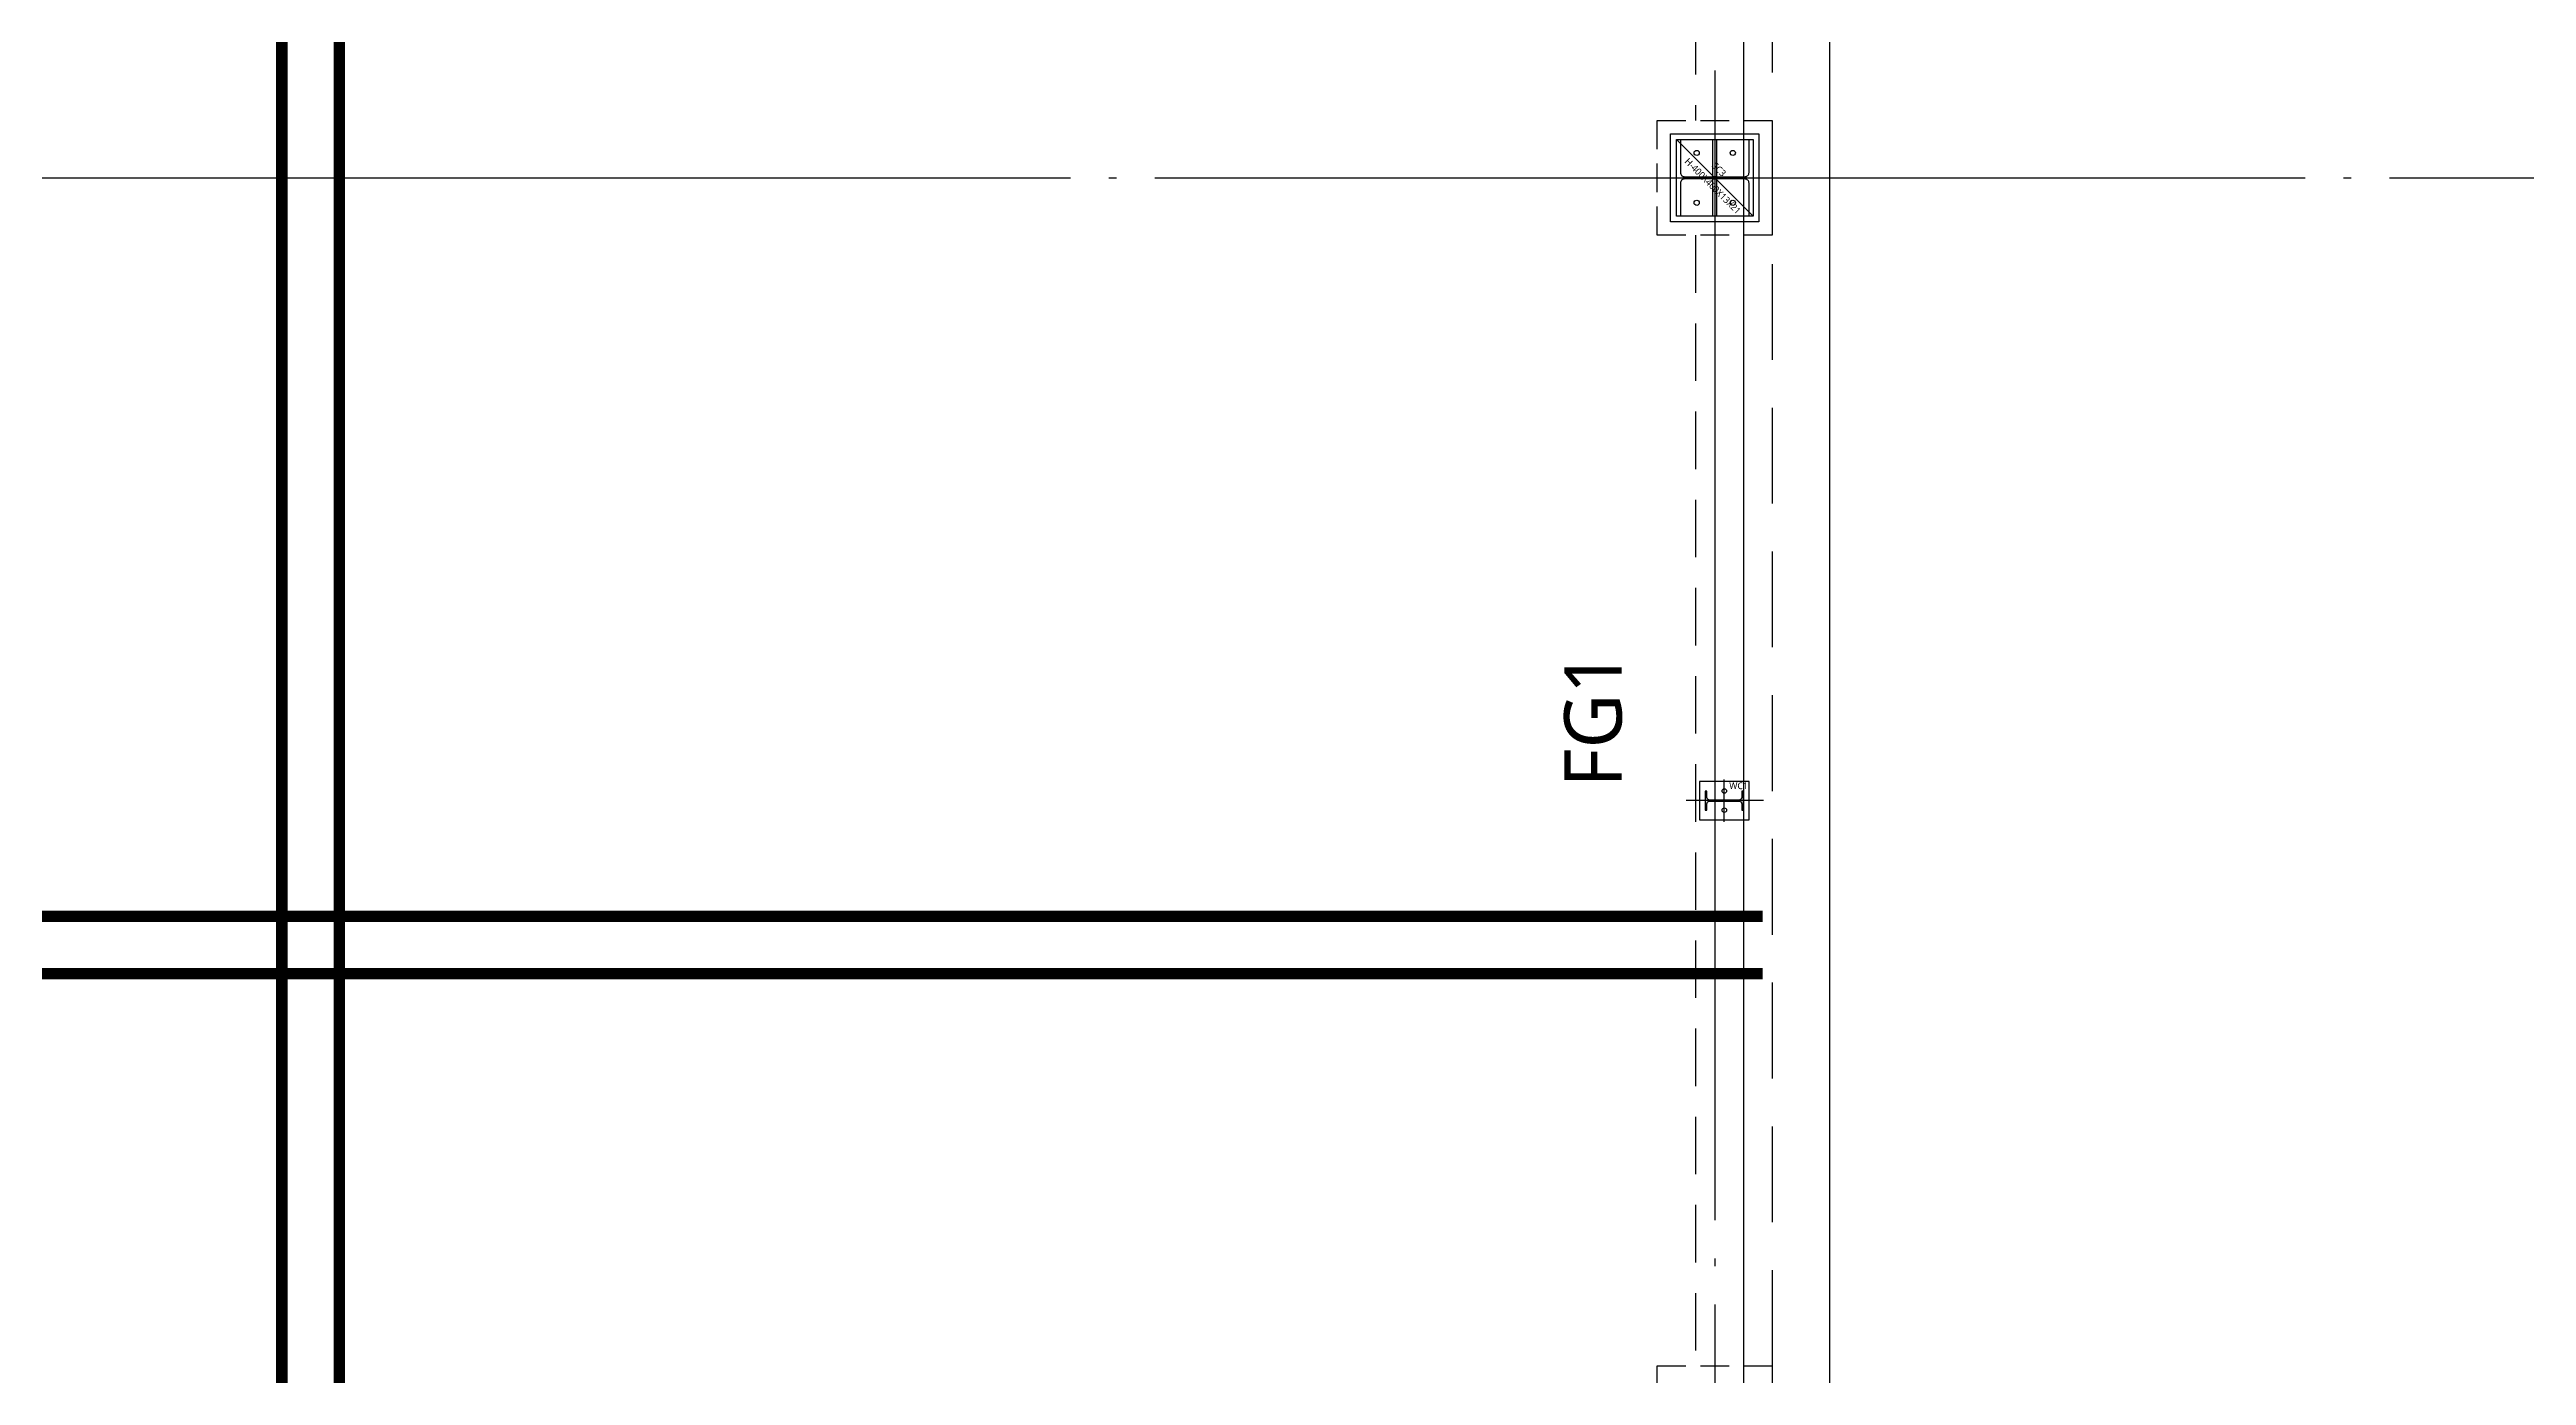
# Model space of a CAD drawing. Header units: millimetres. Extents: x -734060 to 504600, y -7739 to 118800.
# Drawn here: x 103814 to 116734, y 49650 to 56570 of the extents above; entities that cross this region are included whole.
import ezdxf
from ezdxf.enums import TextEntityAlignment as Align

# ---------------------------------------------------------------- set-up
doc = ezdxf.new("R2010")
doc.units = ezdxf.units.MM
doc.header["$LTSCALE"] = 200
for name, pattern in [('CEN-GAUN', [32.2, 30, -1, 0.2, -1]), ('HID', [2.3, 1.5, -0.8]), ('HID2-GAUN', [3.75, 2.5, -1.25]), ('HIDDEN', [0.375, 0.25, -0.125])]:
    doc.linetypes.add(name, pattern=pattern)
doc.layers.get('DEFPOINTS').update_dxf_attribs({"color": 137})
for name, color, linetype in [('0-TEXT SLAB', 7, 'Continuous'), ('09GIRDER', 2, 'Continuous'), ('CEN', 1, 'CEN-GAUN'), ('G', 3, 'Continuous'), ('Slab Line', 7, 'Continuous'), ('STEEL BASE', 13, 'Continuous'), ('WAL', 3, 'Continuous'), ('Z-하부구조체', 6, 'HIDDEN')]:
    doc.layers.add(name, color=color, linetype=linetype)
doc.layers.add('TEMP', color=171, linetype='Continuous', plot=False)
doc.styles.add('스타일1', font='malgun.ttf')
doc.styles.add('울릉도L', font='malgun.ttf')

# ---------------------------------------------------------------- blocks, each defined once
blk = doc.blocks.new('X-S-PDH')
at = {"layer": 'Z-하부구조체', "color": 251, "ltscale": 3}
for points in [[(70700, -29700), (71300, -29700), (71300, -30300), (70700, -30300)], [(70700, -36200), (71300, -36200), (71300, -36800), (70700, -36800)]]:
    blk.add_lwpolyline(points, close=True, dxfattribs=at)
blk = doc.blocks.new('S-SC3')
at = {"layer": '09GIRDER'}
blk.add_lwpolyline([(-200, -200), (-200, -179), (-28, -179, 0.414214), (-6, -157), (-6, 157, 0.414214), (-28, 179), (-200, 179), (-200, 200), (200, 200), (200, 179), (28, 179, 0.414214), (6, 157), (6, -157, 0.414214), (28, -179), (200, -179), (200, -200)], format="xyb", close=True, dxfattribs=at)
at = {"layer": 'DEFPOINTS'}
blk.add_line((-200, -200), (200, 200), dxfattribs=at)
blk.add_lwpolyline([(-200, 200), (200, 200), (200, -200), (-200, -200)], close=True, dxfattribs=at)
at = {"layer": 'STEEL BASE'}
for points in [[(-230, 230), (230, 230), (230, -230), (-230, -230)], [(-200, 10), (-6, 10), (-6, -10), (-200, -10)], [(6, 10), (200, 10), (200, -10), (6, -10)]]:
    blk.add_lwpolyline(points, close=True, dxfattribs=at)
for centre in [(-130, 94), (130, 94), (-130, -94), (130, -94)]:
    blk.add_circle(centre, 13.5, dxfattribs=at)
at = {"layer": 'DEFPOINTS', "style": '스타일1'}
for s, p in [('H-400X400X13X21', (43, -10)), ('SC3', (-44, 22))]:
    blk.add_text(s, height=35, rotation=45, dxfattribs=at).set_placement(p, align=Align.MIDDLE_CENTER)
blk = doc.blocks.new('S-WC1')
at = {"layer": 'DEFPOINTS'}
for p, q in [((0, 205), (0, -199)), ((110, 0), (-110, 0))]:
    blk.add_line(p, q, dxfattribs=at)
at = {"layer": 'STEEL BASE'}
blk.add_lwpolyline([(100, 130), (-100, 130), (-100, -130), (100, -130)], close=True, dxfattribs=at)
for centre in [(-50, 0), (50, 0)]:
    blk.add_circle(centre, 12, dxfattribs=at)
at = {"layer": 'WAL'}
blk.add_lwpolyline([(50, -100), (50, -91), (16, -91, -0.414214), (3, -78), (3, 78, -0.414214), (16, 91), (50, 91), (50, 100), (-50, 100), (-50, 91), (-16, 91, -0.414214), (-3, 78), (-3, -78, -0.414214), (-16, -91), (-50, -91), (-50, -100)], format="xyb", close=True, dxfattribs=at)
at = {"layer": 'TEMP', "style": '스타일1'}
blk.add_text('WC1', height=35, rotation=90, dxfattribs=at).set_placement((-60, 26))
blk = doc.blocks.new('x-stu-1Fcol')
at = {"rotation": 270}
for name, p in [('S-SC3', (71000, -30000)), ('S-WC1', (71050, -33250))]:
    blk.add_blockref(name, p, dxfattribs=at)

msp = doc.modelspace()

# ---------------------------------------------------------------- linework, layer by layer
at = {"layer": '0-TEXT SLAB', "const_width": 60}
for points in [[(105025.41, 42650), (105025.41, 71700)], [(105025.41, 42650), (105025.41, 71700)], [(112750, 52046.479), (99525, 52046.479)], [(112750, 52046.479), (99525, 52046.479)]]:
    msp.add_lwpolyline(points, dxfattribs=at)
at = {"layer": '0-TEXT SLAB', "linetype": 'HID', "ltscale": 3, "const_width": 60}
for points in [[(105325.41, 42650), (105325.41, 71700)], [(105325.41, 42650), (105325.41, 71700)], [(112750, 51746.479), (99525, 51746.479)], [(112750, 51746.479), (99525, 51746.479)]]:
    msp.add_lwpolyline(points, dxfattribs=at)
at = {"layer": 'CEN'}
for p, q in [((112500, 95100), (112500, 32900)), ((32300, 55900), (117500, 55900))]:
    msp.add_line(p, q, dxfattribs=at)
at = {"layer": 'DEFPOINTS'}
msp.add_lwpolyline([(41350, 86050), (112650, 86050), (112650, 42750), (41350, 42750)], close=True, dxfattribs=at)
at = {"layer": 'G', "color": 7, "linetype": 'HID2-GAUN'}
msp.add_lwpolyline([(41200, 86200), (112800, 86200), (112800, 42600), (41200, 42600)], close=True, dxfattribs=at)
at = {"layer": 'G', "color": 252, "linetype": 'HID'}
for points in [[(112400, 64100), (112400, 56200)], [(112400, 55600), (112400, 49700)]]:
    msp.add_lwpolyline(points, dxfattribs=at)
at = {"layer": 'Slab Line'}
msp.add_lwpolyline([(112800, 86200), (41200, 86200), (41200, 42600), (112800, 42600), (113100, 42600), (113100, 56870), (112800, 56870)], dxfattribs=at)

# ---------------------------------------------------------------- block references
for name in ['X-S-PDH', 'x-stu-1Fcol']:
    msp.add_blockref(name, (41500, 85900))

# ---------------------------------------------------------------- texts
at = {"layer": 'DEFPOINTS', "style": '울릉도L'}
msp.add_text('FG1', height=300, rotation=90, dxfattribs=at).set_placement((112014.642, 53074.707, 0), align=Align.CENTER)

doc.saveas('drawing.dxf')
